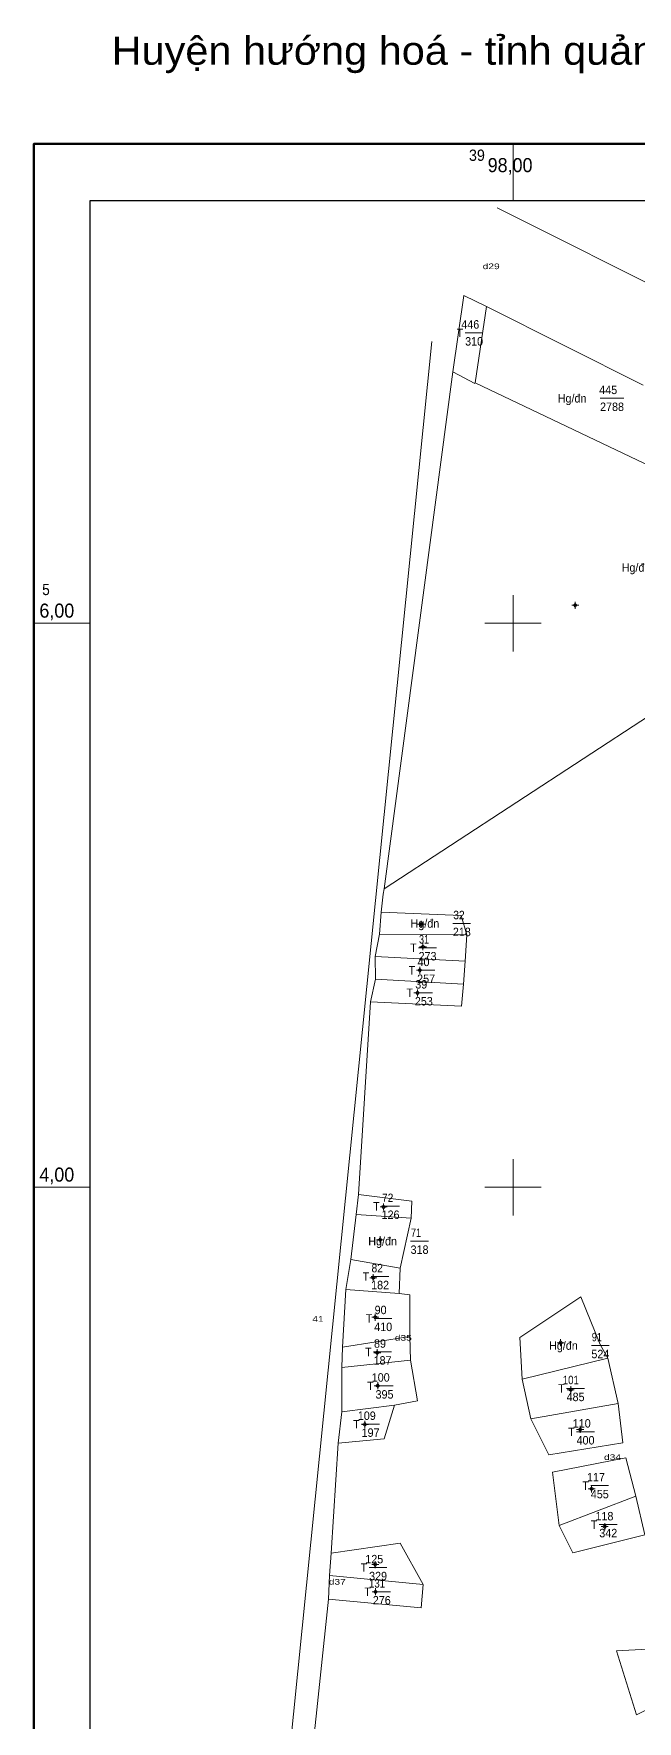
# Model space of a CAD drawing. Header units: metres. Extents: x 399630 to 400794, y 49521 to 50842.
# Drawn here: x 399630 to 399844, y 50211 to 50809 of the extents above; entities that cross this region are included whole.
import ezdxf
from ezdxf.enums import TextEntityAlignment as Align

# ---------------------------------------------------------------- set-up
doc = ezdxf.new("R2010")
doc.units = ezdxf.units.M
doc.header["$LTSCALE"] = 1.2
for name, color, linetype, lineweight in [('11', 7, 'Continuous', 13), ('15', 7, 'Continuous', 13), ('22', 7, 'Continuous', 13), ('63', 7, 'Continuous', 13)]:
    doc.layers.add(name, color=color, linetype=linetype, lineweight=lineweight)
doc.layers.add('50', color=7, linetype='Continuous')

msp = doc.modelspace()

# ---------------------------------------------------------------- hatches: boundary and pattern name
at = {"layer": '11'}
for points in [[(399822.197, 50606.393, 1), (399821.897, 50606.393, 1)], [(399767.553, 50493.283, 1), (399767.253, 50493.283, 1)], [(399768.176, 50485.293, 1), (399767.876, 50485.293, 1)], [(399767.108, 50476.956, 1), (399766.808, 50476.956, 1)], [(399766.258, 50468.91, 1), (399765.958, 50468.91, 1)], [(399754.253, 50393.005, 1), (399753.953, 50393.005, 1)], [(399753.007, 50381.4, 1), (399752.707, 50381.4, 1)], [(399750.565, 50367.916, 1), (399750.265, 50367.916, 1)], [(399751.289, 50353.928, 1), (399750.989, 50353.928, 1)], [(399751.959, 50341.327, 1), (399751.659, 50341.327, 1)], [(399817.012, 50344.879, 1), (399816.712, 50344.879, 1)], [(399752.125, 50329.628, 1), (399751.825, 50329.628, 1)], [(399820.588, 50328.211, 1), (399820.288, 50328.211, 1)], [(399747.591, 50315.928, 1), (399747.291, 50315.928, 1)], [(399823.943, 50314.123, 1), (399823.643, 50314.123, 1)], [(399828.001, 50293.049, 1), (399827.701, 50293.049, 1)], [(399832.663, 50279.663, 1), (399832.363, 50279.663, 1)], [(399751.252, 50266.171, 1), (399750.952, 50266.171, 1)], [(399751.378, 50256.551, 1), (399751.078, 50256.551, 1)]]:
    msp.add_hatch(color=256, dxfattribs=at).paths.add_polyline_path(points)

# ---------------------------------------------------------------- linework, layer by layer
for p, q in [((399821.42, 50606.39), (399820.8, 50606.39)), ((399822.05, 50607.64), (399822.05, 50607.02)), ((399822.05, 50605.77), (399822.05, 50605.14)), ((399823.3, 50606.39), (399822.67, 50606.39)), ((399766.78, 50493.28), (399766.15, 50493.28)), ((399767.4, 50494.53), (399767.4, 50493.91)), ((399767.4, 50492.66), (399767.4, 50492.03)), ((399768.65, 50493.28), (399768.03, 50493.28)), ((399767.4, 50485.29), (399766.78, 50485.29)), ((399768.03, 50486.54), (399768.03, 50485.92)), ((399768.03, 50484.67), (399768.03, 50484.04)), ((399769.28, 50485.29), (399768.65, 50485.29)), ((399766.33, 50476.96), (399765.71, 50476.96)), ((399766.96, 50478.21), (399766.96, 50477.58)), ((399766.96, 50476.33), (399766.96, 50475.71)), ((399768.21, 50476.96), (399767.58, 50476.96)), ((399765.48, 50468.91), (399764.86, 50468.91)), ((399766.11, 50470.16), (399766.11, 50469.54)), ((399766.11, 50468.29), (399766.11, 50467.66)), ((399767.36, 50468.91), (399766.73, 50468.91)), ((399753.48, 50393.01), (399752.85, 50393.01)), ((399754.1, 50394.26), (399754.1, 50393.63)), ((399754.1, 50392.38), (399754.1, 50391.76)), ((399755.35, 50393.01), (399754.73, 50393.01)), ((399752.86, 50382.65), (399752.86, 50382.02)), ((399752.23, 50381.4), (399751.61, 50381.4)), ((399752.86, 50380.77), (399752.86, 50380.15)), ((399754.11, 50381.4), (399753.48, 50381.4)), ((399749.79, 50367.92), (399749.16, 50367.92)), ((399750.41, 50369.17), (399750.41, 50368.54)), ((399750.41, 50367.29), (399750.41, 50366.67)), ((399751.66, 50367.92), (399751.04, 50367.92)), ((399750.51, 50353.93), (399749.89, 50353.93)), ((399751.14, 50355.18), (399751.14, 50354.55)), ((399751.14, 50353.3), (399751.14, 50352.68)), ((399752.39, 50353.93), (399751.76, 50353.93)), ((399751.18, 50341.33), (399750.56, 50341.33)), ((399751.81, 50342.58), (399751.81, 50341.95)), ((399753.06, 50341.33), (399752.43, 50341.33)), ((399816.24, 50344.88), (399815.61, 50344.88)), ((399816.86, 50346.13), (399816.86, 50345.5)), ((399816.86, 50344.25), (399816.86, 50343.63)), ((399818.11, 50344.88), (399817.49, 50344.88)), ((399751.81, 50340.7), (399751.81, 50340.08)), ((399751.35, 50329.63), (399750.73, 50329.63)), ((399751.98, 50330.88), (399751.98, 50330.25)), ((399751.98, 50329), (399751.98, 50328.38)), ((399753.23, 50329.63), (399752.6, 50329.63)), ((399820.44, 50329.46), (399820.44, 50328.84)), ((399819.81, 50328.21), (399819.19, 50328.21)), ((399820.44, 50327.59), (399820.44, 50326.96)), ((399821.69, 50328.21), (399821.06, 50328.21)), ((399747.44, 50317.18), (399747.44, 50316.55)), ((399746.82, 50315.93), (399746.19, 50315.93)), ((399747.44, 50315.3), (399747.44, 50314.68)), ((399748.69, 50315.93), (399748.07, 50315.93)), ((399823.17, 50314.12), (399822.54, 50314.12)), ((399823.79, 50315.37), (399823.79, 50314.75)), ((399823.79, 50313.5), (399823.79, 50312.87)), ((399825.04, 50314.12), (399824.42, 50314.12)), ((399827.23, 50293.05), (399826.6, 50293.05)), ((399827.85, 50294.3), (399827.85, 50293.67)), ((399829.1, 50293.05), (399828.48, 50293.05)), ((399827.85, 50292.42), (399827.85, 50291.8)), ((399832.51, 50280.91), (399832.51, 50280.29)), ((399831.89, 50279.66), (399831.26, 50279.66)), ((399832.51, 50279.04), (399832.51, 50278.41)), ((399833.76, 50279.66), (399833.14, 50279.66)), ((399750.48, 50266.17), (399749.85, 50266.17)), ((399751.1, 50267.42), (399751.1, 50266.8)), ((399751.1, 50265.55), (399751.1, 50264.92)), ((399752.35, 50266.17), (399751.73, 50266.17)), ((399751.23, 50257.8), (399751.23, 50257.18)), ((399750.6, 50256.55), (399749.98, 50256.55)), ((399751.23, 50255.93), (399751.23, 50255.3)), ((399752.48, 50256.55), (399751.85, 50256.55))]:
    msp.add_line(p, q, dxfattribs=at)
for points in [[(399822.05, 50607.02), (399821.42, 50606.39), (399822.05, 50605.77), (399822.67, 50606.39)], [(399767.4, 50493.91), (399766.78, 50493.28), (399767.4, 50492.66), (399768.03, 50493.28)], [(399768.03, 50485.92), (399767.4, 50485.29), (399768.03, 50484.67), (399768.65, 50485.29)], [(399766.96, 50477.58), (399766.33, 50476.96), (399766.96, 50476.33), (399767.58, 50476.96)], [(399766.11, 50469.54), (399765.48, 50468.91), (399766.11, 50468.29), (399766.73, 50468.91)], [(399754.1, 50393.63), (399753.48, 50393.01), (399754.1, 50392.38), (399754.73, 50393.01)], [(399752.86, 50382.02), (399752.23, 50381.4), (399752.86, 50380.77), (399753.48, 50381.4)], [(399750.41, 50368.54), (399749.79, 50367.92), (399750.41, 50367.29), (399751.04, 50367.92)], [(399751.14, 50354.55), (399750.51, 50353.93), (399751.14, 50353.3), (399751.76, 50353.93)], [(399751.81, 50341.95), (399751.18, 50341.33), (399751.81, 50340.7), (399752.43, 50341.33)], [(399816.86, 50345.5), (399816.24, 50344.88), (399816.86, 50344.25), (399817.49, 50344.88)], [(399751.98, 50330.25), (399751.35, 50329.63), (399751.98, 50329), (399752.6, 50329.63)], [(399820.44, 50328.84), (399819.81, 50328.21), (399820.44, 50327.59), (399821.06, 50328.21)], [(399747.44, 50316.55), (399746.82, 50315.93), (399747.44, 50315.3), (399748.07, 50315.93)], [(399823.79, 50314.75), (399823.17, 50314.12), (399823.79, 50313.5), (399824.42, 50314.12)], [(399827.85, 50293.67), (399827.23, 50293.05), (399827.85, 50292.42), (399828.48, 50293.05)], [(399832.51, 50280.29), (399831.89, 50279.66), (399832.51, 50279.04), (399833.14, 50279.66)], [(399751.1, 50266.8), (399750.48, 50266.17), (399751.1, 50265.55), (399751.73, 50266.17)], [(399751.23, 50257.18), (399750.6, 50256.55), (399751.23, 50255.93), (399751.85, 50256.55)]]:
    msp.add_lwpolyline(points, close=True, dxfattribs=at)
for centre in [(399822.047, 50606.393), (399767.403, 50493.283), (399768.026, 50485.293), (399766.958, 50476.956), (399766.108, 50468.91), (399754.103, 50393.005), (399752.857, 50381.4), (399750.415, 50367.916), (399751.139, 50353.928), (399751.809, 50341.327), (399816.862, 50344.879), (399751.975, 50329.628), (399820.438, 50328.211), (399747.441, 50315.928), (399823.793, 50314.123), (399827.851, 50293.049), (399832.513, 50279.663), (399751.102, 50266.171), (399751.228, 50256.551)]:
    msp.add_circle(centre, 0.15, dxfattribs=at)
at = {"layer": '15'}
for p, q in [((399783, 50703), (399789.3, 50703)), ((399830.86, 50679.79), (399839.26, 50679.79)), ((399778.65, 50493.56), (399784.95, 50493.56)), ((399766.49, 50484.95), (399772.79, 50484.95)), ((399765.98, 50476.94), (399772.28, 50476.94)), ((399765.17, 50468.98), (399771.47, 50468.98)), ((399753.37, 50393.26), (399759.67, 50393.26)), ((399763.65, 50380.88), (399769.95, 50380.88)), ((399749.66, 50368.34), (399755.96, 50368.34)), ((399750.76, 50353.5), (399757.06, 50353.5)), ((399750.53, 50341.6), (399756.83, 50341.6)), ((399827.78, 50343.87), (399834.08, 50343.87)), ((399751.23, 50329.56), (399757.53, 50329.56)), ((399818.99, 50328.66), (399825.29, 50328.66)), ((399746.29, 50316), (399752.59, 50316)), ((399822.53, 50313.28), (399828.83, 50313.28)), ((399827.58, 50294.2), (399833.88, 50294.2)), ((399830.58, 50280.37), (399836.88, 50280.37)), ((399748.94, 50265.13), (399755.24, 50265.13)), ((399750.26, 50256.55), (399756.56, 50256.55))]:
    msp.add_line(p, q, dxfattribs=at)
at = {"layer": '22'}
for p, q in [((399846.18, 50684.51), (399790.52, 50712.34)), ((399771.21, 50700), (399717.9, 50171.32)), ((399778.69, 50689.2), (399754.25, 50505.82)), ((399778.69, 50689.2), (399786.47, 50685.09)), ((399752.58, 50489.75), (399783.56, 50489.56)), ((399751.11, 50481.88), (399783.03, 50480.14)), ((399751.18, 50473.75), (399782.45, 50472)), ((399745.21, 50397.48), (399749.47, 50465.73)), ((399744.38, 50390.39), (399763.86, 50389.05)), ((399742.47, 50374.37), (399759.95, 50371.36)), ((399740.71, 50363.73), (399759.62, 50362.3)), ((399739.56, 50343.27), (399763.41, 50347.1)), ((399763.63, 50338.7), (399763.41, 50347.1)), ((399739.29, 50336.11), (399763.63, 50338.7)), ((399837.3, 50323.33), (399833.57, 50339.44)), ((399837.3, 50323.33), (399806.25, 50317.87)), ((399838.93, 50309.42), (399837.3, 50323.33)), ((399739.21, 50320.42), (399757.95, 50322.69)), ((399806.25, 50317.87), (399812.74, 50305.07)), ((399737.96, 50309.3), (399735.48, 50270.3)), ((399838.93, 50309.42), (399812.74, 50305.07)), ((399734.89, 50262.27), (399768.15, 50259.12)), ((399734.5, 50253.95), (399725.62, 50169.76)), ((399856.42, 50236.73), (399836.73, 50235.66))]:
    msp.add_line(p, q, dxfattribs=at)
for points in [[(399927.71, 50681.72), (399920.23, 50688.14), (399860.94, 50714.03), (399794.33, 50747.33)], [(399778.69, 50689.2), (399782.58, 50716.31), (399790.52, 50712.34)], [(399861.51, 50649.54), (399786.5, 50685.27), (399790.52, 50712.34)], [(399753.18, 50497.57), (399753.9, 50503.91), (399754.25, 50505.82), (399848.33, 50567.26), (399856.06, 50572.26), (399863.66, 50576.92), (399871.68, 50582.54), (399881.55, 50588.33)], [(399753.18, 50497.57), (399752.58, 50489.75), (399751.11, 50481.88), (399751.18, 50473.75), (399749.47, 50465.73)], [(399783.56, 50489.56), (399781.62, 50496.44), (399753.18, 50497.57)], [(399782.45, 50472), (399783.03, 50480.14), (399783.56, 50489.56)], [(399749.47, 50465.73), (399781.73, 50464.22), (399782.45, 50472)], [(399745.21, 50397.48), (399744.38, 50390.39), (399742.47, 50374.37), (399740.71, 50363.73), (399739.56, 50343.27), (399739.29, 50336.11), (399739.21, 50320.42), (399737.96, 50309.3)], [(399763.86, 50389.05), (399764.08, 50395.05), (399745.21, 50397.48)], [(399759.62, 50362.3), (399759.95, 50371.36), (399763.86, 50389.05)], [(399763.41, 50347.1), (399763.33, 50361.82), (399759.62, 50362.3)], [(399803.21, 50331.94), (399802.36, 50346.71), (399824.09, 50361.11), (399830.84, 50344.22), (399833.57, 50339.44)], [(399757.95, 50322.69), (399766.12, 50324.28), (399763.63, 50338.7)], [(399833.57, 50339.44), (399803.21, 50331.94), (399806.25, 50317.87)], [(399737.96, 50309.3), (399754.25, 50310.76), (399757.95, 50322.69)], [(399843.59, 50290.42), (399839.95, 50304.02), (399814, 50298.92), (399816.33, 50280.02)], [(399846.74, 50276.74), (399843.59, 50290.42), (399816.33, 50280.02)], [(399816.33, 50280.02), (399821.21, 50270.32), (399846.74, 50276.74)], [(399735.48, 50270.3), (399734.89, 50262.27), (399734.5, 50253.95)], [(399768.15, 50259.12), (399759.92, 50273.82), (399735.48, 50270.3)], [(399734.5, 50253.95), (399767.36, 50250.83), (399768.15, 50259.12)], [(399871, 50226.73), (399843.75, 50212.96), (399836.73, 50235.66)]]:
    msp.add_lwpolyline(points, dxfattribs=at)
at = {"layer": '63'}
for p, q in [((399800, 50750), (399800, 50770)), ((399800, 50590), (399800, 50610)), ((399630, 50600), (399650, 50600)), ((399790, 50600), (399810, 50600)), ((399800, 50390), (399800, 50410)), ((399630, 50400), (399650, 50400)), ((399790, 50400), (399810, 50400))]:
    msp.add_line(p, q, dxfattribs=at)
at = {"layer": '63', "lineweight": 53}
msp.add_lwpolyline([(399630, 49630), (399630, 50770), (400770, 50770), (400770, 49630)], close=True, dxfattribs=at)
at = {"layer": '63', "lineweight": 25}
msp.add_lwpolyline([(399650, 49650), (399650, 50750), (400750, 50750), (400750, 49650)], close=True, dxfattribs=at)

# ---------------------------------------------------------------- texts
at = {"layer": '15'}
for s, width, p in [('446', 0.95, (399781.65, 50704.5)), ('T', 0.95, (399780, 50701.5)), ('310', 0.95, (399783, 50698.5)), ('445', 0.95, (399830.56, 50681.29)), ('Hg/đn', 0.95, (399815.86, 50678.29)), ('2788', 0.95, (399830.86, 50675.29)), ('Hg/đn', 0.95, (399838.53, 50618.29)), ('32', 0.9, (399778.8, 50495.06)), ('Hg/đn', 0.95, (399763.65, 50492.06)), ('218', 0.95, (399778.65, 50489.06)), ('T', 0.95, (399763.49, 50483.45)), ('31', 0.8, (399766.64, 50486.45)), ('T', 0.95, (399762.98, 50475.44)), ('40', 0.95, (399766.13, 50478.44)), ('273', 0.95, (399766.49, 50480.45)), ('39', 0.95, (399765.32, 50470.48)), ('257', 0.95, (399765.98, 50472.44)), ('T', 0.95, (399762.17, 50467.48)), ('253', 0.95, (399765.17, 50464.48)), ('T', 0.95, (399750.37, 50391.76)), ('72', 0.9, (399753.52, 50394.76)), ('126', 0.95, (399753.37, 50388.76)), ('71', 0.8, (399763.8, 50382.38)), ('Hg/đn', 0.95, (399748.65, 50379.38)), ('318', 0.95, (399763.65, 50376.38)), ('82', 0.9, (399749.81, 50369.84)), ('T', 0.95, (399746.66, 50366.84)), ('182', 0.95, (399749.66, 50363.84)), ('T', 0.95, (399747.76, 50352)), ('90', 0.95, (399750.9, 50355)), ('410', 0.95, (399750.76, 50349)), ('91', 0.8, (399827.93, 50345.37)), ('T', 0.95, (399747.53, 50340.1)), ('89', 0.95, (399750.68, 50343.1)), ('Hg/đn', 0.95, (399812.78, 50342.37)), ('524', 0.95, (399827.78, 50339.37)), ('187', 0.95, (399750.53, 50337.1)), ('T', 0.95, (399748.23, 50328.06)), ('100', 0.95, (399749.88, 50331.06)), ('T', 0.95, (399815.99, 50327.16)), ('101', 0.85, (399817.64, 50330.16)), ('395', 0.95, (399751.23, 50325.06)), ('485', 0.95, (399818.99, 50324.16)), ('T', 0.95, (399743.29, 50314.5)), ('109', 0.95, (399744.94, 50317.5)), ('110', 0.95, (399821.18, 50314.78)), ('197', 0.95, (399746.29, 50311.5)), ('T', 0.95, (399819.53, 50311.78)), ('400', 0.95, (399822.53, 50308.78)), ('T', 0.95, (399824.58, 50292.7)), ('117', 0.95, (399826.23, 50295.7)), ('455', 0.95, (399827.58, 50289.7)), ('T', 0.95, (399827.58, 50278.87)), ('118', 0.95, (399829.23, 50281.87)), ('342', 0.95, (399830.58, 50275.87)), ('125', 0.95, (399747.59, 50266.63)), ('T', 0.95, (399745.94, 50263.63)), ('329', 0.95, (399748.94, 50260.63)), ('T', 0.95, (399747.26, 50255.05)), ('131', 0.85, (399748.91, 50258.05)), ('276', 0.95, (399750.26, 50252.05))]:
    msp.add_text(s, height=3, dxfattribs=dict(at, width=width)).set_placement(p)
at = {"layer": '22', "width": 1.1}
msp.add_text('Huyện hướng hoá - tỉnh quảng trị', height=10, dxfattribs=at).set_placement((399766.3, 50798.1), align=Align.CENTER)
at = {"layer": '50', "width": 1.35}
for s, p in [('d29  ', (399793.245, 50725.6)), ('d29  ', (399793.245, 50725.6)), ('41  ', (399731.815, 50352.3)), ('41  ', (399731.815, 50352.3)), ('41  ', (399731.815, 50352.3)), ('d35  ', (399762.065, 50345.61)), ('d35  ', (399762.065, 50345.61)), ('d34  ', (399836.265, 50303.29)), ('d34  ', (399836.265, 50303.29)), ('d34  ', (399836.265, 50303.29)), ('d37  ', (399738.655, 50259.09))]:
    msp.add_text(s, height=2, dxfattribs=at).set_placement(p, align=Align.CENTER)
at = {"layer": '63', "width": 0.95}
msp.add_text('39', height=4, dxfattribs=at).set_placement((399790, 50764), align=Align.RIGHT)
at = {"layer": '63'}
for s, height, width, p in [('98,00', 5, 0.95, (399791, 50760)), ('5', 4, 0.9, (399633, 50610)), ('6,00', 5, 0.95, (399632, 50602)), ('4,00', 5, 0.95, (399632, 50402))]:
    msp.add_text(s, height=height, dxfattribs=dict(at, width=width)).set_placement(p)

doc.saveas('drawing.dxf')
